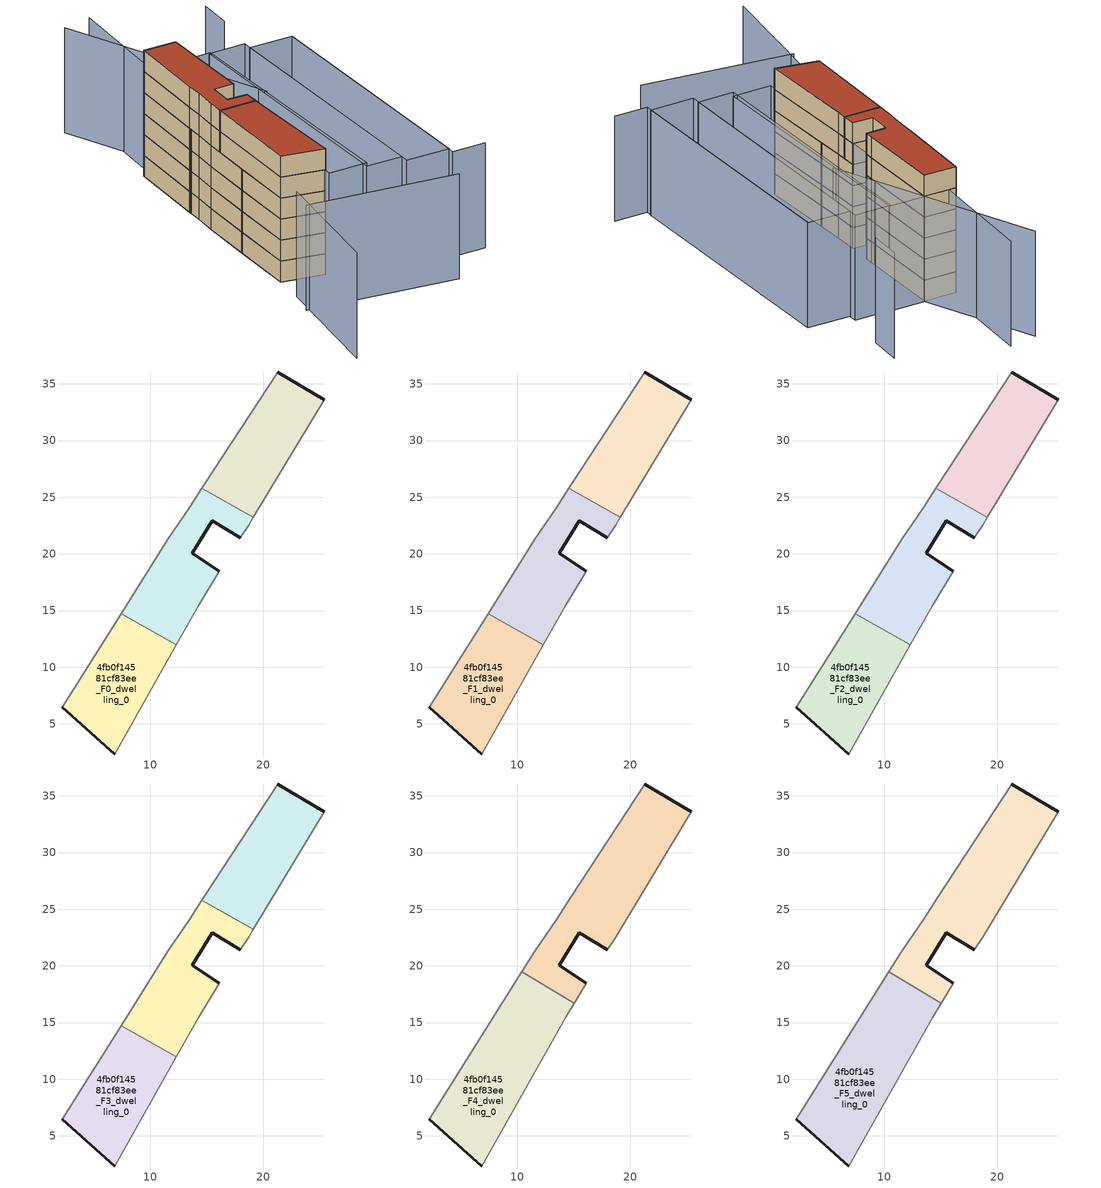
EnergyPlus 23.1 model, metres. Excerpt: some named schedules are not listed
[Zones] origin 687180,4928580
4fb0f14581cf83ee_F0_dwelling_0
 floor ground (EU_floor_Construction): 6.88,2.35 12.32,11.97 7.44,14.73 2.26,6.48 z0
 wall outside (EU_wall_Construction): 6.88,2.35 2.26,6.48 z0:3
 wall adiabatic (EU_wall_Construction): 12.32,11.97 6.88,2.35 / 2.26,6.48 7.44,14.73 z0:3
 wall to 4fb0f14581cf83ee_F0_dwelling_1 (EU_wall_Construction): 7.44,14.73 12.32,11.97 z0:3
4fb0f14581cf83ee_F0_dwelling_1
 floor ground (EU_floor_Construction): 14.3,15.46 16.11,18.49 13.7,20.08 15.48,22.92 17.95,21.41 18.68,22.54 19.09,23.22 14.55,25.79 13.49,24.12 11.56,21.29 7.44,14.73 12.32,11.97 z0
 wall outside (EU_wall_Construction): 17.95,21.41 15.48,22.92 13.7,20.08 16.11,18.49 z0:3
 wall adiabatic (EU_wall_Construction): 16.11,18.49 14.3,15.46 12.32,11.97 / 7.44,14.73 11.56,21.29 13.49,24.12 14.55,25.79 / 19.09,23.22 18.68,22.54 17.95,21.41 z0:3
 wall to 4fb0f14581cf83ee_F0_dwelling_2 (EU_wall_Construction): 14.55,25.79 19.09,23.22 z0:3
4fb0f14581cf83ee_F0_dwelling_2
 floor ground (EU_floor_Construction): 19.09,23.22 25.35,33.61 21.26,36.04 14.71,26.04 14.55,25.79 z0
 wall outside (EU_wall_Construction): 21.26,36.04 25.35,33.61 z0:3
 wall adiabatic (EU_wall_Construction): 25.35,33.61 19.09,23.22 / 14.55,25.79 14.71,26.04 21.26,36.04 z0:3
4fb0f14581cf83ee_F1_dwelling_0
 floor to 4fb0f14581cf83ee_F0_dwelling_0 (EU_floor_Construction): 6.88,2.35 12.32,11.97 7.44,14.73 2.26,6.48 z3
 wall outside (EU_wall_Construction): 6.88,2.35 2.26,6.48 z3:6
 wall adiabatic (EU_wall_Construction): 12.32,11.97 6.88,2.35 / 2.26,6.48 7.44,14.73 z3:6
 wall to 4fb0f14581cf83ee_F1_dwelling_1 (EU_wall_Construction): 7.44,14.73 12.32,11.97 z3:6
4fb0f14581cf83ee_F1_dwelling_1
 floor to 4fb0f14581cf83ee_F0_dwelling_1 (EU_floor_Construction): 14.3,15.46 16.11,18.49 13.7,20.08 15.48,22.92 17.95,21.41 18.68,22.54 19.09,23.22 14.55,25.79 13.49,24.12 11.56,21.29 7.44,14.73 12.32,11.97 z3
 wall outside (EU_wall_Construction): 17.95,21.41 15.48,22.92 13.7,20.08 16.11,18.49 z3:6
 wall adiabatic (EU_wall_Construction): 16.11,18.49 14.3,15.46 12.32,11.97 / 7.44,14.73 11.56,21.29 13.49,24.12 14.55,25.79 / 19.09,23.22 18.68,22.54 17.95,21.41 z3:6
 wall to 4fb0f14581cf83ee_F1_dwelling_2 (EU_wall_Construction): 14.55,25.79 19.09,23.22 z3:6
4fb0f14581cf83ee_F1_dwelling_2
 floor to 4fb0f14581cf83ee_F0_dwelling_2 (EU_floor_Construction): 19.09,23.22 25.35,33.61 21.26,36.04 14.71,26.04 14.55,25.79 z3
 wall outside (EU_wall_Construction): 21.26,36.04 25.35,33.61 z3:6
 wall adiabatic (EU_wall_Construction): 25.35,33.61 19.09,23.22 / 14.55,25.79 14.71,26.04 21.26,36.04 z3:6
4fb0f14581cf83ee_F2_dwelling_0
 floor to 4fb0f14581cf83ee_F1_dwelling_0 (EU_floor_Construction): 6.88,2.35 12.32,11.97 7.44,14.73 2.26,6.48 z6
 wall outside (EU_wall_Construction): 6.88,2.35 2.26,6.48 z6:9
 wall adiabatic (EU_wall_Construction): 12.32,11.97 6.88,2.35 / 2.26,6.48 7.44,14.73 z6:9
 wall to 4fb0f14581cf83ee_F2_dwelling_1 (EU_wall_Construction): 7.44,14.73 12.32,11.97 z6:9
4fb0f14581cf83ee_F2_dwelling_1
 floor to 4fb0f14581cf83ee_F1_dwelling_1 (EU_floor_Construction): 14.3,15.46 16.11,18.49 13.7,20.08 15.48,22.92 17.95,21.41 18.68,22.54 19.09,23.22 14.55,25.79 13.49,24.12 11.56,21.29 7.44,14.73 12.32,11.97 z6
 wall outside (EU_wall_Construction): 17.95,21.41 15.48,22.92 13.7,20.08 16.11,18.49 z6:9
 wall adiabatic (EU_wall_Construction): 16.11,18.49 14.3,15.46 12.32,11.97 / 7.44,14.73 11.56,21.29 13.49,24.12 14.55,25.79 / 19.09,23.22 18.68,22.54 17.95,21.41 z6:9
 wall to 4fb0f14581cf83ee_F2_dwelling_2 (EU_wall_Construction): 14.55,25.79 19.09,23.22 z6:9
4fb0f14581cf83ee_F2_dwelling_2
 floor to 4fb0f14581cf83ee_F1_dwelling_2 (EU_floor_Construction): 19.09,23.22 25.35,33.61 21.26,36.04 14.71,26.04 14.55,25.79 z6
 wall outside (EU_wall_Construction): 21.26,36.04 25.35,33.61 z6:9
 wall adiabatic (EU_wall_Construction): 25.35,33.61 19.09,23.22 / 14.55,25.79 14.71,26.04 21.26,36.04 z6:9
4fb0f14581cf83ee_F3_dwelling_0
 floor to 4fb0f14581cf83ee_F2_dwelling_0 (EU_floor_Construction): 6.88,2.35 12.32,11.97 7.44,14.73 2.26,6.48 z9
 wall outside (EU_wall_Construction): 6.88,2.35 2.26,6.48 z9:12
 wall adiabatic (EU_wall_Construction): 12.32,11.97 6.88,2.35 / 2.26,6.48 7.44,14.73 z9:12
 wall to 4fb0f14581cf83ee_F3_dwelling_1 (EU_wall_Construction): 7.44,14.73 12.32,11.97 z9:12
4fb0f14581cf83ee_F3_dwelling_1
 floor to 4fb0f14581cf83ee_F2_dwelling_1 (EU_floor_Construction): 14.3,15.46 16.11,18.49 13.7,20.08 15.48,22.92 17.95,21.41 18.68,22.54 19.09,23.22 14.55,25.79 13.49,24.12 11.56,21.29 7.44,14.73 12.32,11.97 z9
 wall outside (EU_wall_Construction): 17.95,21.41 15.48,22.92 13.7,20.08 16.11,18.49 z9:12
 wall adiabatic (EU_wall_Construction): 16.11,18.49 14.3,15.46 12.32,11.97 / 7.44,14.73 11.56,21.29 13.49,24.12 14.55,25.79 / 19.09,23.22 18.68,22.54 17.95,21.41 z9:12
 wall to 4fb0f14581cf83ee_F3_dwelling_2 (EU_wall_Construction): 14.55,25.79 19.09,23.22 z9:12
4fb0f14581cf83ee_F3_dwelling_2
 floor to 4fb0f14581cf83ee_F2_dwelling_2 (EU_floor_Construction): 19.09,23.22 25.35,33.61 21.26,36.04 14.71,26.04 14.55,25.79 z9
 wall outside (EU_wall_Construction): 21.26,36.04 25.35,33.61 z9:12
 wall adiabatic (EU_wall_Construction): 25.35,33.61 19.09,23.22 / 14.55,25.79 14.71,26.04 21.26,36.04 z9:12
4fb0f14581cf83ee_F4_dwelling_0
 floor to 4fb0f14581cf83ee_F3_dwelling_0 (EU_floor_Construction): 6.88,2.35 12.32,11.97 7.44,14.73 2.26,6.48 z12
 floor to 4fb0f14581cf83ee_F3_dwelling_1 (EU_floor_Construction): 12.32,11.97 14.3,15.46 15.05,16.72 10.41,19.46 7.44,14.73 z12
 wall outside (EU_wall_Construction): 6.88,2.35 2.26,6.48 z12:15
 wall adiabatic (EU_wall_Construction): 2.26,6.48 10.41,19.46 / 15.05,16.72 14.3,15.46 6.88,2.35 z12:15
 wall to 4fb0f14581cf83ee_F4_dwelling_1 (EU_wall_Construction): 10.41,19.46 15.05,16.72 z12:15
4fb0f14581cf83ee_F4_dwelling_1
 floor to 4fb0f14581cf83ee_F3_dwelling_1 (EU_floor_Construction): 16.11,18.48 13.7,20.08 15.48,22.92 17.95,21.41 18.68,22.54 19.09,23.22 14.55,25.79 13.49,24.12 11.56,21.29 10.41,19.46 15.05,16.72 z12
 floor to 4fb0f14581cf83ee_F3_dwelling_2 (EU_floor_Construction): 19.09,23.22 25.35,33.61 21.26,36.04 14.71,26.04 14.55,25.79 z12
 wall outside (EU_wall_Construction): 21.26,36.04 25.35,33.61 / 17.95,21.41 15.48,22.92 13.7,20.08 16.11,18.49 z12:15
 wall adiabatic (EU_wall_Construction): 16.11,18.49 15.05,16.72 / 10.41,19.46 11.56,21.29 13.49,24.12 14.71,26.04 21.26,36.04 / 25.35,33.61 18.68,22.54 17.95,21.41 z12:15
4fb0f14581cf83ee_F5_dwelling_0
 floor to 4fb0f14581cf83ee_F4_dwelling_0 (EU_floor_Construction): 6.88,2.35 14.3,15.46 15.05,16.72 10.41,19.46 2.26,6.48 z15
 wall outside (EU_wall_Construction): 6.88,2.35 2.26,6.48 z15:18
 wall adiabatic (EU_wall_Construction): 2.26,6.48 10.41,19.46 / 15.05,16.72 14.3,15.46 6.88,2.35 z15:18
 wall to 4fb0f14581cf83ee_F5_dwelling_1 (EU_wall_Construction): 10.41,19.46 15.05,16.72 z15:18
 roof outside (EU_roof_Construction): 15.05,16.72 14.3,15.46 6.88,2.35 2.26,6.48 10.41,19.46 z18
4fb0f14581cf83ee_F5_dwelling_1
 floor to 4fb0f14581cf83ee_F4_dwelling_1 (EU_floor_Construction): 17.95,21.41 18.68,22.54 25.35,33.61 21.26,36.04 14.71,26.04 13.49,24.12 11.56,21.29 10.41,19.46 15.05,16.72 16.11,18.49 13.7,20.08 15.48,22.92 z15
 wall outside (EU_wall_Construction): 21.26,36.04 25.35,33.61 / 17.95,21.41 15.48,22.92 13.7,20.08 16.11,18.49 z15:18
 wall adiabatic (EU_wall_Construction): 16.11,18.49 15.05,16.72 / 10.41,19.46 11.56,21.29 13.49,24.12 14.71,26.04 21.26,36.04 / 25.35,33.61 18.68,22.54 17.95,21.41 z15:18
 roof outside (EU_roof_Construction): 25.35,33.61 18.68,22.54 17.95,21.41 15.48,22.92 13.7,20.08 16.11,18.49 15.05,16.72 10.41,19.46 11.56,21.29 13.49,24.12 14.71,26.04 21.26,36.04 z18
shading: -3.38,-0.14 13.66,-13.36 / 23.13,-12.18 18.95,-9.7 / 18.95,-9.7 38.88,23.83 / -0.45,2.76 -12.6,-12.2 / 38.8,33.59 41.57,37.71 / 31.78,49.36 2.26,6.48 / 23.38,19.41 27.74,50.81 / 38.99,23.87 19.44,-8.88 / 19.44,-8.88 13.97,-5.62 / 13.97,-5.62 33.52,27.13 / 33.52,27.13 38.99,23.87 / 34.18,28.24 14.62,-4.59 / 14.62,-4.59 10.08,-1.88 / 10.08,-1.88 29.64,30.94 / 29.64,30.94 34.18,28.24 / 29.91,30.95 11.04,-1.38 / 11.04,-1.38 6.14,1.48 / 6.14,1.48 25.01,33.81 / 25.01,33.81 29.91,30.95 z0:15
[Building]
EU S2 Campaign: North Axis=0; Terrain=City; Solar Distribution=FullExterior
[Site:Location]
Bologna: Latitude=44.5; Longitude=11.25; Time Zone=1; Elevation=37
[SizingPeriod:WeatherFileDays]
AnnualSizingPeriod: Begin Month=1; Begin Day of Month=1; End Month=12; End Day of Month=31; Day of Week for Start Day=Monday; Use Weather File Daylight Saving Period=No; Use Weather File Rain and Snow Indicators=No
[MATERIAL]
EU_InternalMass_Material: Roughness=MediumRough; Thickness=0.1; Conductivity=1; Density=1800; Specific Heat=900; Thermal Absorptance=0.9; Solar Absorptance=0.7; Visible Absorptance=0.7
[MATERIAL:NOMASS] Roughness=MediumRough; Thermal Absorptance=0.9; Solar Absorptance=0.7; Visible Absorptance=0.7
Name | Thermal Resistance
EU_wall_NoMass | 0.905828
EU_roof_NoMass | 0.37593
EU_floor_NoMass | 0.67114
[CONSTRUCTION]
EU_wall_Construction: EU_wall_NoMass
EU_roof_Construction: EU_roof_NoMass
EU_floor_Construction: EU_floor_NoMass
EU_InternalMass_Construction: EU_InternalMass_Material
[ZONE] Type=1; Multiplier=1; Ceiling Height=autocalculate; Floor Area=autocalculate; Part of Total Floor Area=Yes
Name | Volume
4fb0f14581cf83ee_F0_dwelling_0; 4fb0f14581cf83ee_F1_dwelling_0; 4fb0f14581cf83ee_F2_dwelling_0; 4fb0f14581cf83ee_F3_dwelling_0 | 182.251
4fb0f14581cf83ee_F4_dwelling_0 | 273.372
4fb0f14581cf83ee_F5_dwelling_0 | 273.384
4fb0f14581cf83ee_F0_dwelling_1 | 182.252
4fb0f14581cf83ee_F1_dwelling_1; 4fb0f14581cf83ee_F2_dwelling_1; 4fb0f14581cf83ee_F3_dwelling_1; 4fb0f14581cf83ee_F0_dwelling_2 | 182.253
4fb0f14581cf83ee_F4_dwelling_1 | 273.381
4fb0f14581cf83ee_F5_dwelling_1 | 273.38
4fb0f14581cf83ee_F1_dwelling_2; 4fb0f14581cf83ee_F2_dwelling_2; 4fb0f14581cf83ee_F3_dwelling_2 | 182.254
[INTERNALMASS] Construction=EU_InternalMass_Construction
Name | Zone or ZoneList | Surface Area
4fb0f14581cf83ee_F0_dwelling_0_EU_InternalMass | 4fb0f14581cf83ee_F0_dwelling_0 | 60.7506
4fb0f14581cf83ee_F0_dwelling_1_EU_InternalMass | 4fb0f14581cf83ee_F0_dwelling_1 | 60.751
4fb0f14581cf83ee_F0_dwelling_2_EU_InternalMass | 4fb0f14581cf83ee_F0_dwelling_2 | 60.7509
4fb0f14581cf83ee_F1_dwelling_0_EU_InternalMass | 4fb0f14581cf83ee_F1_dwelling_0 | 60.7506
4fb0f14581cf83ee_F1_dwelling_1_EU_InternalMass | 4fb0f14581cf83ee_F1_dwelling_1 | 60.751
4fb0f14581cf83ee_F1_dwelling_2_EU_InternalMass | 4fb0f14581cf83ee_F1_dwelling_2 | 60.7509
4fb0f14581cf83ee_F2_dwelling_0_EU_InternalMass | 4fb0f14581cf83ee_F2_dwelling_0 | 60.7506
4fb0f14581cf83ee_F2_dwelling_1_EU_InternalMass | 4fb0f14581cf83ee_F2_dwelling_1 | 60.751
4fb0f14581cf83ee_F2_dwelling_2_EU_InternalMass | 4fb0f14581cf83ee_F2_dwelling_2 | 60.7509
4fb0f14581cf83ee_F3_dwelling_0_EU_InternalMass | 4fb0f14581cf83ee_F3_dwelling_0 | 60.7506
4fb0f14581cf83ee_F3_dwelling_1_EU_InternalMass | 4fb0f14581cf83ee_F3_dwelling_1 | 60.751
4fb0f14581cf83ee_F3_dwelling_2_EU_InternalMass | 4fb0f14581cf83ee_F3_dwelling_2 | 60.7509
4fb0f14581cf83ee_F4_dwelling_0_EU_InternalMass | 4fb0f14581cf83ee_F4_dwelling_0 | 91.1282
4fb0f14581cf83ee_F4_dwelling_1_EU_InternalMass | 4fb0f14581cf83ee_F4_dwelling_1 | 91.1268
4fb0f14581cf83ee_F5_dwelling_0_EU_InternalMass | 4fb0f14581cf83ee_F5_dwelling_0 | 91.1282
4fb0f14581cf83ee_F5_dwelling_1_EU_InternalMass | 4fb0f14581cf83ee_F5_dwelling_1 | 91.1268
[OTHEREQUIPMENT] Fuel Type=Electricity; Design Level Calculation Method=Watts/Area; Power per Zone Floor Area=1; Fraction Latent=0; Fraction Radiant=0; Fraction Lost=0; Carbon Dioxide Generation Rate=0; EndUse Subcategory=EU_Step8_InternalGains
Name | Zone or ZoneList or Space or SpaceList | Schedule
EU_Step8_InternalGain_4fb0f14581cf83ee_F0_dwelling_0_f000 | 4fb0f14581cf83ee_F0_dwelling_0 | EU_Step8_GainSchedule_4fb0f14581cf83ee_F0_dwelling_0_f000
EU_Step8_InternalGain_4fb0f14581cf83ee_F0_dwelling_1_f000 | 4fb0f14581cf83ee_F0_dwelling_1 | EU_Step8_GainSchedule_4fb0f14581cf83ee_F0_dwelling_1_f000
EU_Step8_InternalGain_4fb0f14581cf83ee_F0_dwelling_2_f000 | 4fb0f14581cf83ee_F0_dwelling_2 | EU_Step8_GainSchedule_4fb0f14581cf83ee_F0_dwelling_2_f000
EU_Step8_InternalGain_4fb0f14581cf83ee_F1_dwelling_0_f000 | 4fb0f14581cf83ee_F1_dwelling_0 | EU_Step8_GainSchedule_4fb0f14581cf83ee_F1_dwelling_0_f000
EU_Step8_InternalGain_4fb0f14581cf83ee_F1_dwelling_1_f000 | 4fb0f14581cf83ee_F1_dwelling_1 | EU_Step8_GainSchedule_4fb0f14581cf83ee_F1_dwelling_1_f000
EU_Step8_InternalGain_4fb0f14581cf83ee_F1_dwelling_2_f000 | 4fb0f14581cf83ee_F1_dwelling_2 | EU_Step8_GainSchedule_4fb0f14581cf83ee_F1_dwelling_2_f000
EU_Step8_InternalGain_4fb0f14581cf83ee_F2_dwelling_0_f000 | 4fb0f14581cf83ee_F2_dwelling_0 | EU_Step8_GainSchedule_4fb0f14581cf83ee_F2_dwelling_0_f000
EU_Step8_InternalGain_4fb0f14581cf83ee_F2_dwelling_1_f000 | 4fb0f14581cf83ee_F2_dwelling_1 | EU_Step8_GainSchedule_4fb0f14581cf83ee_F2_dwelling_1_f000
EU_Step8_InternalGain_4fb0f14581cf83ee_F2_dwelling_2_f000 | 4fb0f14581cf83ee_F2_dwelling_2 | EU_Step8_GainSchedule_4fb0f14581cf83ee_F2_dwelling_2_f000
EU_Step8_InternalGain_4fb0f14581cf83ee_F3_dwelling_0_f000 | 4fb0f14581cf83ee_F3_dwelling_0 | EU_Step8_GainSchedule_4fb0f14581cf83ee_F3_dwelling_0_f000
EU_Step8_InternalGain_4fb0f14581cf83ee_F3_dwelling_1_f000 | 4fb0f14581cf83ee_F3_dwelling_1 | EU_Step8_GainSchedule_4fb0f14581cf83ee_F3_dwelling_1_f000
EU_Step8_InternalGain_4fb0f14581cf83ee_F3_dwelling_2_f000 | 4fb0f14581cf83ee_F3_dwelling_2 | EU_Step8_GainSchedule_4fb0f14581cf83ee_F3_dwelling_2_f000
EU_Step8_InternalGain_4fb0f14581cf83ee_F4_dwelling_0_f000 | 4fb0f14581cf83ee_F4_dwelling_0 | EU_Step8_GainSchedule_4fb0f14581cf83ee_F4_dwelling_0_f000
EU_Step8_InternalGain_4fb0f14581cf83ee_F4_dwelling_1_f000 | 4fb0f14581cf83ee_F4_dwelling_1 | EU_Step8_GainSchedule_4fb0f14581cf83ee_F4_dwelling_1_f000
EU_Step8_InternalGain_4fb0f14581cf83ee_F5_dwelling_0_f000 | 4fb0f14581cf83ee_F5_dwelling_0 | EU_Step8_GainSchedule_4fb0f14581cf83ee_F5_dwelling_0_f000
EU_Step8_InternalGain_4fb0f14581cf83ee_F5_dwelling_1_f000 | 4fb0f14581cf83ee_F5_dwelling_1 | EU_Step8_GainSchedule_4fb0f14581cf83ee_F5_dwelling_1_f000
[ZONEVENTILATION:DESIGNFLOWRATE] Schedule=EU_AlwaysOn; Design Flow Rate Calculation Method=AirChanges/Hour; Air Changes per Hour=0.73129; Ventilation Type=Natural; Fan Pressure Rise=0; Fan Total Efficiency=1; Constant Term Coefficient=1; Temperature Term Coefficient=0; Velocity Term Coefficient=0; Velocity Squared Term Coefficient=0; Minimum Indoor Temperature=-100; Maximum Indoor Temperature=100; Delta Temperature=-100; Minimum Outdoor Temperature=-100; Maximum Outdoor Temperature=100; Maximum Wind Speed=40
Name | Zone or ZoneList or Space or SpaceList
EU_ConstantAir_4fb0f14581cf83ee_F0_dwelling_0 | 4fb0f14581cf83ee_F0_dwelling_0
EU_ConstantAir_4fb0f14581cf83ee_F0_dwelling_1 | 4fb0f14581cf83ee_F0_dwelling_1
EU_ConstantAir_4fb0f14581cf83ee_F0_dwelling_2 | 4fb0f14581cf83ee_F0_dwelling_2
EU_ConstantAir_4fb0f14581cf83ee_F1_dwelling_0 | 4fb0f14581cf83ee_F1_dwelling_0
EU_ConstantAir_4fb0f14581cf83ee_F1_dwelling_1 | 4fb0f14581cf83ee_F1_dwelling_1
EU_ConstantAir_4fb0f14581cf83ee_F1_dwelling_2 | 4fb0f14581cf83ee_F1_dwelling_2
EU_ConstantAir_4fb0f14581cf83ee_F2_dwelling_0 | 4fb0f14581cf83ee_F2_dwelling_0
EU_ConstantAir_4fb0f14581cf83ee_F2_dwelling_1 | 4fb0f14581cf83ee_F2_dwelling_1
EU_ConstantAir_4fb0f14581cf83ee_F2_dwelling_2 | 4fb0f14581cf83ee_F2_dwelling_2
EU_ConstantAir_4fb0f14581cf83ee_F3_dwelling_0 | 4fb0f14581cf83ee_F3_dwelling_0
EU_ConstantAir_4fb0f14581cf83ee_F3_dwelling_1 | 4fb0f14581cf83ee_F3_dwelling_1
EU_ConstantAir_4fb0f14581cf83ee_F3_dwelling_2 | 4fb0f14581cf83ee_F3_dwelling_2
EU_ConstantAir_4fb0f14581cf83ee_F4_dwelling_0 | 4fb0f14581cf83ee_F4_dwelling_0
EU_ConstantAir_4fb0f14581cf83ee_F4_dwelling_1 | 4fb0f14581cf83ee_F4_dwelling_1
EU_ConstantAir_4fb0f14581cf83ee_F5_dwelling_0 | 4fb0f14581cf83ee_F5_dwelling_0
EU_ConstantAir_4fb0f14581cf83ee_F5_dwelling_1 | 4fb0f14581cf83ee_F5_dwelling_1
[HVACTEMPLATE:THERMOSTAT] Constant Heating Setpoint=20; Constant Cooling Setpoint=50
EU_HeatOnly_4fb0f14581cf83ee_F0_dwelling_0; EU_HeatOnly_4fb0f14581cf83ee_F0_dwelling_1; EU_HeatOnly_4fb0f14581cf83ee_F0_dwelling_2; EU_HeatOnly_4fb0f14581cf83ee_F1_dwelling_0; EU_HeatOnly_4fb0f14581cf83ee_F1_dwelling_1; EU_HeatOnly_4fb0f14581cf83ee_F1_dwelling_2; EU_HeatOnly_4fb0f14581cf83ee_F2_dwelling_0; EU_HeatOnly_4fb0f14581cf83ee_F2_dwelling_1; EU_HeatOnly_4fb0f14581cf83ee_F2_dwelling_2; EU_HeatOnly_4fb0f14581cf83ee_F3_dwelling_0; EU_HeatOnly_4fb0f14581cf83ee_F3_dwelling_1; EU_HeatOnly_4fb0f14581cf83ee_F3_dwelling_2; EU_HeatOnly_4fb0f14581cf83ee_F4_dwelling_0; EU_HeatOnly_4fb0f14581cf83ee_F4_dwelling_1; EU_HeatOnly_4fb0f14581cf83ee_F5_dwelling_0; EU_HeatOnly_4fb0f14581cf83ee_F5_dwelling_1
[HVACTEMPLATE:ZONE:IDEALLOADSAIRSYSTEM] System Availability Schedule=EU_AlwaysOn; Maximum Heating Supply Air Temperature=50; Minimum Cooling Supply Air Temperature=13; Maximum Heating Supply Air Humidity Ratio=0.0156; Minimum Cooling Supply Air Humidity Ratio=0.0077; Heating Limit=NoLimit; Cooling Limit=NoLimit; Heating Availability Schedule=EU_AlwaysOn; Cooling Availability Schedule=EU_CoolingOff; Dehumidification Control Type=ConstantSensibleHeatRatio; Cooling Sensible Heat Ratio=0.7; Dehumidification Setpoint=60; Humidification Control Type=None; Humidification Setpoint=30; Outdoor Air Method=None; Outdoor Air Flow Rate per Person=0.00944; Outdoor Air Flow Rate per Zone Floor Area=0; Outdoor Air Flow Rate per Zone=0; Demand Controlled Ventilation Type=None; Outdoor Air Economizer Type=NoEconomizer; Heat Recovery Type=None; Sensible Heat Recovery Effectiveness=0.7; Latent Heat Recovery Effectiveness=0.65
Name | Template Thermostat
4fb0f14581cf83ee_F0_dwelling_0 | EU_HeatOnly_4fb0f14581cf83ee_F0_dwelling_0
4fb0f14581cf83ee_F0_dwelling_1 | EU_HeatOnly_4fb0f14581cf83ee_F0_dwelling_1
4fb0f14581cf83ee_F0_dwelling_2 | EU_HeatOnly_4fb0f14581cf83ee_F0_dwelling_2
4fb0f14581cf83ee_F1_dwelling_0 | EU_HeatOnly_4fb0f14581cf83ee_F1_dwelling_0
